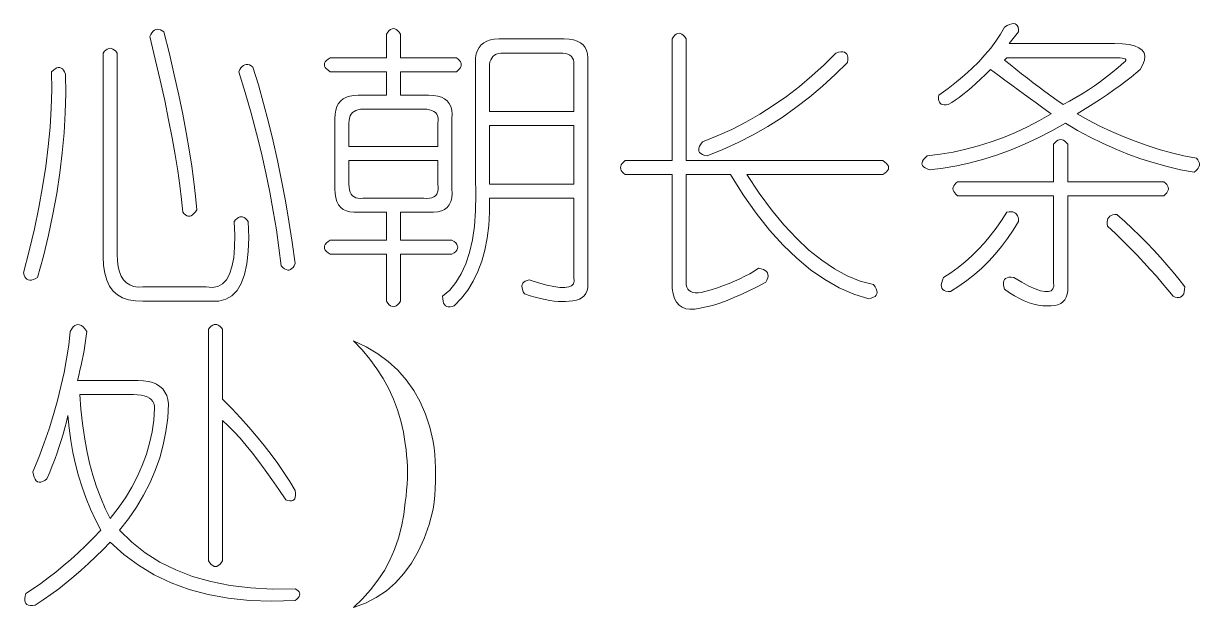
# Model space of a CAD drawing. Extents: x 0 to 297, y 0 to 210.
# Drawn here: x 236.45 to 256.54, y 29.98 to 39.96 of the extents above; entities that cross this region are included whole.
import ezdxf

# ---------------------------------------------------------------- set-up
doc = ezdxf.new("R2010")
doc.units = 0

msp = doc.modelspace()

# ---------------------------------------------------------------- linework, layer by layer
at = {"color": 255, "lineweight": 13}
for points in [[(238.846, 39.815), (238.938, 39.439), (239.022, 39.079), (239.098, 38.735), (239.166, 38.407), (239.226, 38.095), (239.278, 37.799), (239.322, 37.519), (239.358, 37.255), (239.386, 37.007), (239.406, 36.775), (239.382, 36.739), (239.358, 36.71), (239.334, 36.688), (239.31, 36.673), (239.286, 36.665), (239.262, 36.665), (239.238, 36.672), (239.214, 36.686), (239.19, 36.707), (239.166, 36.735), (239.146, 36.952), (239.118, 37.188), (239.082, 37.442), (239.038, 37.714), (238.986, 38.005), (238.926, 38.314), (238.858, 38.642), (238.782, 38.988), (238.698, 39.352), (238.606, 39.735), (238.623, 39.772), (238.641, 39.802), (238.661, 39.826), (238.683, 39.844), (238.706, 39.855), (238.731, 39.86), (238.757, 39.858), (238.785, 39.85), (238.815, 39.836)], [(241.766, 38.335), (241.77, 38.411), (241.782, 38.479), (241.802, 38.539), (241.83, 38.591), (241.866, 38.635), (241.91, 38.671), (241.962, 38.699), (242.022, 38.719), (242.09, 38.731), (242.166, 38.735), (242.646, 38.735), (242.646, 39.135), (241.686, 39.135), (241.65, 39.159), (241.622, 39.183), (241.602, 39.207), (241.59, 39.231), (241.586, 39.255), (241.59, 39.279), (241.602, 39.303), (241.622, 39.327), (241.65, 39.351), (241.686, 39.375), (242.646, 39.375), (242.646, 39.775), (242.67, 39.811), (242.694, 39.839), (242.718, 39.859), (242.742, 39.871), (242.766, 39.875), (242.79, 39.871), (242.814, 39.859), (242.838, 39.839), (242.862, 39.811), (242.886, 39.775), (242.886, 39.375), (243.846, 39.375), (243.875, 39.351), (243.897, 39.327), (243.913, 39.303), (243.923, 39.279), (243.926, 39.255), (243.923, 39.231), (243.913, 39.207), (243.897, 39.183), (243.875, 39.159), (243.846, 39.135), (242.886, 39.135), (242.886, 38.735), (243.366, 38.735), (243.449, 38.731), (243.523, 38.719), (243.587, 38.699), (243.641, 38.671), (243.686, 38.635), (243.721, 38.591), (243.747, 38.539), (243.763, 38.479), (243.769, 38.411), (243.766, 38.335), (243.766, 37.135), (243.769, 37.052), (243.763, 36.978), (243.747, 36.914), (243.721, 36.86), (243.686, 36.815), (243.641, 36.78), (243.587, 36.754), (243.523, 36.738), (243.449, 36.732), (243.366, 36.735), (242.886, 36.735), (242.886, 36.255), (243.766, 36.255), (243.802, 36.231), (243.83, 36.207), (243.85, 36.183), (243.862, 36.159), (243.866, 36.135), (243.862, 36.111), (243.85, 36.087), (243.83, 36.063), (243.802, 36.039), (243.766, 36.015), (242.886, 36.015), (242.886, 35.215), (242.862, 35.179), (242.838, 35.151), (242.814, 35.131), (242.79, 35.119), (242.766, 35.115), (242.742, 35.119), (242.718, 35.131), (242.694, 35.151), (242.67, 35.179), (242.646, 35.215), (242.646, 36.015), (241.686, 36.015), (241.65, 36.039), (241.622, 36.063), (241.602, 36.087), (241.59, 36.111), (241.586, 36.135), (241.59, 36.159), (241.602, 36.183), (241.622, 36.207), (241.65, 36.231), (241.686, 36.255), (242.646, 36.255), (242.646, 36.735), (242.166, 36.735), (242.09, 36.732), (242.022, 36.738), (241.962, 36.754), (241.91, 36.78), (241.866, 36.815), (241.83, 36.86), (241.802, 36.914), (241.782, 36.978), (241.77, 37.052), (241.766, 37.135)], [(247.766, 39.695), (247.766, 37.615), (251.126, 37.615), (251.162, 37.591), (251.19, 37.567), (251.21, 37.543), (251.222, 37.519), (251.226, 37.495), (251.222, 37.471), (251.21, 37.447), (251.19, 37.423), (251.162, 37.399), (251.126, 37.375), (248.806, 37.375), (249.015, 37.061), (249.225, 36.775), (249.437, 36.517), (249.651, 36.287), (249.866, 36.085), (250.083, 35.911), (250.301, 35.765), (250.521, 35.647), (250.743, 35.557), (250.966, 35.495), (250.994, 35.457), (251.014, 35.422), (251.026, 35.39), (251.03, 35.361), (251.026, 35.335), (251.014, 35.313), (250.994, 35.294), (250.966, 35.278), (250.93, 35.265), (250.886, 35.255), (250.632, 35.334), (250.382, 35.442), (250.136, 35.58), (249.894, 35.748), (249.656, 35.945), (249.422, 36.172), (249.192, 36.428), (248.966, 36.714), (248.744, 37.03), (248.526, 37.375), (247.766, 37.375), (247.766, 35.535), (247.769, 35.49), (247.779, 35.452), (247.795, 35.42), (247.817, 35.394), (247.846, 35.375), (247.881, 35.362), (247.923, 35.356), (247.971, 35.356), (248.025, 35.362), (248.086, 35.375), (248.196, 35.408), (248.302, 35.442), (248.404, 35.478), (248.502, 35.516), (248.596, 35.555), (248.686, 35.596), (248.772, 35.638), (248.854, 35.682), (248.932, 35.728), (249.006, 35.775), (249.051, 35.766), (249.088, 35.753), (249.118, 35.737), (249.141, 35.718), (249.156, 35.695), (249.165, 35.67), (249.166, 35.641), (249.16, 35.609), (249.147, 35.574), (249.126, 35.535), (248.978, 35.459), (248.838, 35.39), (248.706, 35.328), (248.582, 35.273), (248.466, 35.225), (248.358, 35.185), (248.258, 35.152), (248.166, 35.126), (248.082, 35.107), (248.006, 35.095), (247.915, 35.078), (247.833, 35.074), (247.761, 35.084), (247.699, 35.108), (247.646, 35.145), (247.603, 35.196), (247.569, 35.26), (247.545, 35.338), (247.531, 35.43), (247.526, 35.535), (247.526, 37.375), (246.726, 37.375), (246.697, 37.399), (246.675, 37.423), (246.659, 37.447), (246.649, 37.471), (246.646, 37.495), (246.649, 37.519), (246.659, 37.543), (246.675, 37.567), (246.697, 37.591), (246.726, 37.615), (247.526, 37.615), (247.526, 39.695), (247.55, 39.731), (247.574, 39.759), (247.598, 39.779), (247.622, 39.791), (247.646, 39.795), (247.67, 39.791), (247.694, 39.779), (247.718, 39.759), (247.742, 39.731)], [(253.286, 39.615), (255.086, 39.615), (255.22, 39.611), (255.334, 39.598), (255.428, 39.576), (255.502, 39.545), (255.556, 39.505), (255.59, 39.457), (255.604, 39.4), (255.598, 39.334), (255.572, 39.259), (255.526, 39.175), (255.451, 39.11), (255.368, 39.042), (255.278, 38.972), (255.181, 38.9), (255.076, 38.825), (254.965, 38.748), (254.846, 38.668), (254.72, 38.586), (254.587, 38.502), (254.446, 38.415), (254.639, 38.307), (254.835, 38.206), (255.033, 38.112), (255.233, 38.025), (255.436, 37.945), (255.641, 37.873), (255.849, 37.808), (256.059, 37.75), (256.271, 37.699), (256.486, 37.655), (256.507, 37.631), (256.523, 37.607), (256.533, 37.583), (256.537, 37.559), (256.536, 37.535), (256.529, 37.511), (256.517, 37.487), (256.499, 37.463), (256.475, 37.439), (256.446, 37.415), (256.215, 37.46), (255.987, 37.513), (255.761, 37.575), (255.537, 37.646), (255.316, 37.725), (255.097, 37.814), (254.881, 37.911), (254.667, 38.017), (254.455, 38.132), (254.246, 38.255), (254.014, 38.125), (253.782, 38.006), (253.55, 37.898), (253.318, 37.801), (253.086, 37.715), (252.854, 37.641), (252.622, 37.578), (252.39, 37.526), (252.158, 37.485), (251.926, 37.455), (251.883, 37.472), (251.848, 37.49), (251.822, 37.51), (251.805, 37.532), (251.796, 37.555), (251.797, 37.58), (251.806, 37.606), (251.824, 37.634), (251.851, 37.664), (251.886, 37.695), (252.109, 37.724), (252.329, 37.762), (252.547, 37.81), (252.763, 37.868), (252.976, 37.935), (253.187, 38.012), (253.395, 38.098), (253.601, 38.194), (253.805, 38.3), (254.006, 38.415), (253.924, 38.473), (253.837, 38.535), (253.745, 38.601), (253.648, 38.671), (253.546, 38.745), (253.44, 38.823), (253.329, 38.905), (253.213, 38.991), (253.092, 39.081), (252.966, 39.175), (252.88, 39.09), (252.797, 39.01), (252.717, 38.936), (252.64, 38.868), (252.566, 38.805), (252.496, 38.748), (252.429, 38.696), (252.365, 38.65), (252.304, 38.61), (252.246, 38.575), (252.209, 38.57), (252.176, 38.569), (252.148, 38.573), (252.125, 38.582), (252.106, 38.595), (252.093, 38.614), (252.084, 38.637), (252.08, 38.665), (252.081, 38.698), (252.086, 38.735), (252.241, 38.848), (252.387, 38.961), (252.523, 39.075), (252.649, 39.19), (252.766, 39.305), (252.873, 39.422), (252.971, 39.539), (253.059, 39.657), (253.137, 39.776), (253.206, 39.895), (253.252, 39.923), (253.293, 39.943), (253.329, 39.955), (253.36, 39.959), (253.386, 39.955), (253.408, 39.943), (253.425, 39.923), (253.437, 39.895), (253.444, 39.859), (253.446, 39.815)], [(244.566, 39.695), (245.686, 39.695), (245.769, 39.691), (245.843, 39.679), (245.907, 39.659), (245.961, 39.631), (246.006, 39.595), (246.041, 39.551), (246.067, 39.499), (246.083, 39.439), (246.089, 39.371), (246.086, 39.295), (246.086, 35.575), (246.09, 35.507), (246.086, 35.446), (246.074, 35.392), (246.054, 35.345), (246.026, 35.305), (245.99, 35.273), (245.946, 35.248), (245.894, 35.23), (245.834, 35.219), (245.766, 35.215), (245.708, 35.209), (245.646, 35.207), (245.58, 35.209), (245.51, 35.215), (245.436, 35.225), (245.358, 35.239), (245.276, 35.257), (245.19, 35.279), (245.1, 35.305), (245.006, 35.335), (244.985, 35.374), (244.971, 35.409), (244.963, 35.441), (244.961, 35.47), (244.966, 35.495), (244.977, 35.518), (244.995, 35.537), (245.019, 35.553), (245.049, 35.566), (245.086, 35.575), (245.245, 35.525), (245.385, 35.487), (245.507, 35.461), (245.611, 35.447), (245.696, 35.445), (245.763, 35.455), (245.811, 35.477), (245.841, 35.511), (245.853, 35.557), (245.846, 35.615), (245.846, 36.975), (244.406, 36.975), (244.407, 36.734), (244.395, 36.505), (244.369, 36.289), (244.329, 36.086), (244.276, 35.895), (244.209, 35.718), (244.129, 35.553), (244.035, 35.401), (243.927, 35.262), (243.806, 35.135), (243.768, 35.122), (243.734, 35.116), (243.704, 35.116), (243.678, 35.122), (243.656, 35.135), (243.638, 35.154), (243.624, 35.18), (243.614, 35.212), (243.608, 35.25), (243.606, 35.295), (243.727, 35.402), (243.833, 35.53), (243.925, 35.68), (244.003, 35.852), (244.066, 36.045), (244.115, 36.26), (244.149, 36.496), (244.169, 36.754), (244.175, 37.034), (244.166, 37.335), (244.166, 39.295), (244.17, 39.371), (244.182, 39.439), (244.202, 39.499), (244.23, 39.551), (244.266, 39.595), (244.31, 39.631), (244.362, 39.659), (244.422, 39.679), (244.49, 39.691)], [(238.046, 39.455), (238.046, 36.015), (238.051, 35.902), (238.064, 35.801), (238.086, 35.713), (238.117, 35.638), (238.156, 35.575), (238.205, 35.526), (238.262, 35.489), (238.328, 35.465), (238.403, 35.454), (238.486, 35.455), (239.566, 35.455), (239.672, 35.445), (239.765, 35.462), (239.845, 35.506), (239.912, 35.577), (239.966, 35.675), (240.008, 35.801), (240.037, 35.954), (240.053, 36.134), (240.056, 36.341), (240.046, 36.575), (240.07, 36.604), (240.094, 36.626), (240.118, 36.642), (240.142, 36.652), (240.166, 36.655), (240.19, 36.652), (240.214, 36.642), (240.238, 36.626), (240.262, 36.604), (240.286, 36.575), (240.294, 36.302), (240.286, 36.06), (240.262, 35.848), (240.222, 35.666), (240.166, 35.515), (240.094, 35.394), (240.006, 35.304), (239.902, 35.244), (239.782, 35.214), (239.646, 35.215), (238.486, 35.215), (238.357, 35.216), (238.241, 35.233), (238.139, 35.267), (238.051, 35.318), (237.976, 35.385), (237.915, 35.47), (237.867, 35.571), (237.833, 35.689), (237.813, 35.824), (237.806, 35.975), (237.806, 39.455), (237.83, 39.484), (237.854, 39.506), (237.878, 39.522), (237.902, 39.532), (237.926, 39.535), (237.95, 39.532), (237.974, 39.522), (237.998, 39.506), (238.022, 39.484)], [(245.606, 39.455), (244.646, 39.455), (244.601, 39.453), (244.56, 39.446), (244.524, 39.434), (244.493, 39.417), (244.466, 39.395), (244.445, 39.369), (244.428, 39.338), (244.416, 39.302), (244.409, 39.261), (244.406, 39.215), (244.406, 38.455), (245.846, 38.455), (245.846, 39.215), (245.851, 39.261), (245.849, 39.302), (245.841, 39.338), (245.827, 39.369), (245.806, 39.395), (245.779, 39.417), (245.745, 39.434), (245.705, 39.446), (245.659, 39.453)], [(250.326, 39.455), (250.371, 39.468), (250.411, 39.474), (250.445, 39.474), (250.473, 39.468), (250.496, 39.455), (250.513, 39.436), (250.525, 39.41), (250.531, 39.378), (250.531, 39.34), (250.526, 39.295), (250.315, 39.085), (250.097, 38.886), (249.873, 38.698), (249.643, 38.521), (249.406, 38.355), (249.163, 38.201), (248.913, 38.058), (248.657, 37.926), (248.395, 37.805), (248.126, 37.695), (248.082, 37.705), (248.046, 37.718), (248.018, 37.734), (247.998, 37.753), (247.986, 37.775), (247.982, 37.801), (247.986, 37.83), (247.998, 37.862), (248.018, 37.897), (248.046, 37.935), (248.299, 38.037), (248.547, 38.15), (248.789, 38.274), (249.025, 38.409), (249.256, 38.555), (249.481, 38.713), (249.701, 38.882), (249.915, 39.062), (250.123, 39.253)], [(237.166, 39.095), (237.169, 38.765), (237.16, 38.431), (237.14, 38.093), (237.109, 37.751), (237.066, 37.405), (237.013, 37.055), (236.948, 36.701), (236.872, 36.343), (236.785, 35.981), (236.686, 35.615), (236.648, 35.594), (236.613, 35.58), (236.581, 35.572), (236.552, 35.57), (236.526, 35.575), (236.504, 35.586), (236.485, 35.604), (236.469, 35.628), (236.456, 35.658), (236.446, 35.695), (236.545, 36.075), (236.632, 36.447), (236.708, 36.811), (236.773, 37.167), (236.826, 37.515), (236.869, 37.855), (236.9, 38.187), (236.92, 38.511), (236.929, 38.827), (236.926, 39.135), (236.957, 39.164), (236.987, 39.185), (237.015, 39.199), (237.041, 39.206), (237.066, 39.205), (237.089, 39.198), (237.111, 39.183), (237.131, 39.161), (237.149, 39.132)], [(240.366, 39.215), (240.46, 38.908), (240.549, 38.594), (240.633, 38.274), (240.712, 37.948), (240.786, 37.615), (240.856, 37.276), (240.921, 36.93), (240.981, 36.578), (241.036, 36.22), (241.086, 35.855), (241.069, 35.819), (241.051, 35.79), (241.031, 35.768), (241.009, 35.753), (240.986, 35.745), (240.961, 35.745), (240.935, 35.752), (240.907, 35.766), (240.877, 35.787), (240.846, 35.815), (240.81, 36.122), (240.766, 36.434), (240.714, 36.752), (240.654, 37.076), (240.586, 37.405), (240.51, 37.74), (240.426, 38.08), (240.334, 38.426), (240.234, 38.778), (240.126, 39.135), (240.143, 39.172), (240.161, 39.202), (240.181, 39.226), (240.203, 39.244), (240.226, 39.255), (240.251, 39.26), (240.277, 39.258), (240.305, 39.25), (240.335, 39.236)], [(255.086, 39.375), (253.246, 39.375), (253.206, 39.335), (253.303, 39.256), (253.4, 39.177), (253.498, 39.099), (253.597, 39.022), (253.696, 38.945), (253.797, 38.87), (253.898, 38.795), (254, 38.721), (254.103, 38.648), (254.206, 38.575), (254.317, 38.633), (254.427, 38.694), (254.535, 38.758), (254.641, 38.825), (254.746, 38.895), (254.849, 38.969), (254.951, 39.046), (255.051, 39.126), (255.149, 39.209), (255.246, 39.295), (255.266, 39.31), (255.278, 39.324), (255.282, 39.336), (255.278, 39.346), (255.266, 39.355), (255.246, 39.362), (255.218, 39.368), (255.182, 39.372), (255.138, 39.374)], [(243.286, 38.495), (242.246, 38.495), (242.201, 38.493), (242.16, 38.486), (242.124, 38.474), (242.093, 38.457), (242.066, 38.435), (242.045, 38.409), (242.028, 38.378), (242.016, 38.342), (242.009, 38.301), (242.006, 38.255), (242.006, 37.855), (243.526, 37.855), (243.526, 38.255), (243.531, 38.301), (243.529, 38.342), (243.521, 38.378), (243.507, 38.409), (243.486, 38.435), (243.459, 38.457), (243.425, 38.474), (243.385, 38.486), (243.339, 38.493)], [(245.846, 38.215), (244.406, 38.215), (244.406, 37.215), (245.846, 37.215)], [(254.046, 37.895), (254.07, 37.924), (254.094, 37.946), (254.118, 37.962), (254.142, 37.972), (254.166, 37.975), (254.19, 37.972), (254.214, 37.962), (254.238, 37.946), (254.262, 37.924), (254.286, 37.895), (254.286, 37.255), (255.926, 37.255), (255.955, 37.231), (255.977, 37.207), (255.993, 37.183), (256.003, 37.159), (256.006, 37.135), (256.003, 37.111), (255.993, 37.087), (255.977, 37.063), (255.955, 37.039), (255.926, 37.015), (254.286, 37.015), (254.286, 35.535), (254.291, 35.459), (254.288, 35.391), (254.278, 35.331), (254.261, 35.279), (254.236, 35.235), (254.205, 35.199), (254.166, 35.171), (254.12, 35.151), (254.067, 35.139), (254.006, 35.135), (253.933, 35.131), (253.859, 35.134), (253.783, 35.144), (253.705, 35.161), (253.626, 35.185), (253.545, 35.217), (253.463, 35.256), (253.379, 35.302), (253.293, 35.355), (253.206, 35.415), (253.193, 35.46), (253.187, 35.5), (253.187, 35.534), (253.193, 35.562), (253.206, 35.585), (253.225, 35.602), (253.251, 35.614), (253.283, 35.62), (253.321, 35.62), (253.366, 35.615), (253.503, 35.535), (253.624, 35.471), (253.73, 35.423), (253.821, 35.391), (253.896, 35.375), (253.957, 35.375), (254.002, 35.391), (254.032, 35.423), (254.047, 35.471), (254.046, 35.535), (254.046, 37.015), (252.406, 37.015), (252.377, 37.039), (252.355, 37.063), (252.339, 37.087), (252.329, 37.111), (252.326, 37.135), (252.329, 37.159), (252.339, 37.183), (252.355, 37.207), (252.377, 37.231), (252.406, 37.255), (254.046, 37.255)], [(243.526, 37.615), (242.006, 37.615), (242.006, 37.215), (242.009, 37.162), (242.016, 37.116), (242.028, 37.076), (242.045, 37.042), (242.066, 37.015), (242.093, 36.994), (242.124, 36.98), (242.16, 36.972), (242.201, 36.97), (242.246, 36.975), (243.286, 36.975), (243.339, 36.97), (243.385, 36.972), (243.425, 36.98), (243.459, 36.994), (243.486, 37.015), (243.507, 37.042), (243.521, 37.076), (243.529, 37.116), (243.531, 37.162), (243.526, 37.215)], [(253.246, 36.735), (253.284, 36.741), (253.318, 36.742), (253.348, 36.738), (253.374, 36.729), (253.396, 36.715), (253.414, 36.697), (253.428, 36.674), (253.438, 36.646), (253.444, 36.613), (253.446, 36.575), (253.355, 36.426), (253.259, 36.284), (253.157, 36.148), (253.049, 36.018), (252.936, 35.895), (252.817, 35.778), (252.693, 35.668), (252.563, 35.564), (252.427, 35.466), (252.286, 35.375), (252.242, 35.378), (252.205, 35.385), (252.175, 35.397), (252.152, 35.414), (252.136, 35.435), (252.128, 35.462), (252.127, 35.493), (252.133, 35.529), (252.146, 35.57), (252.166, 35.615), (252.292, 35.698), (252.414, 35.788), (252.532, 35.884), (252.646, 35.986), (252.756, 36.095), (252.862, 36.21), (252.964, 36.332), (253.062, 36.46), (253.156, 36.594)], [(254.966, 36.495), (254.961, 36.533), (254.96, 36.567), (254.964, 36.597), (254.973, 36.623), (254.986, 36.645), (255.005, 36.663), (255.028, 36.677), (255.056, 36.687), (255.089, 36.693), (255.126, 36.695), (255.26, 36.575), (255.39, 36.454), (255.516, 36.332), (255.638, 36.209), (255.756, 36.085), (255.87, 35.961), (255.98, 35.836), (256.086, 35.71), (256.188, 35.583), (256.286, 35.455), (256.284, 35.41), (256.278, 35.372), (256.268, 35.34), (256.254, 35.314), (256.236, 35.295), (256.214, 35.282), (256.188, 35.276), (256.158, 35.276), (256.124, 35.282), (256.086, 35.295), (255.996, 35.408), (255.901, 35.522), (255.801, 35.638), (255.696, 35.756), (255.586, 35.875), (255.472, 35.996), (255.353, 36.118), (255.229, 36.242), (255.1, 36.368)], [(237.246, 34.695), (237.271, 34.738), (237.296, 34.772), (237.322, 34.796), (237.349, 34.81), (237.376, 34.815), (237.405, 34.81), (237.434, 34.796), (237.464, 34.772), (237.495, 34.738), (237.526, 34.695), (237.517, 34.615), (237.507, 34.534), (237.495, 34.452), (237.481, 34.369), (237.466, 34.285), (237.449, 34.201), (237.431, 34.116), (237.411, 34.03), (237.389, 33.943), (237.366, 33.855), (238.406, 33.855), (238.498, 33.851), (238.581, 33.839), (238.655, 33.819), (238.72, 33.791), (238.776, 33.755), (238.824, 33.711), (238.863, 33.659), (238.893, 33.599), (238.914, 33.531), (238.926, 33.455), (238.911, 33.218), (238.88, 32.985), (238.834, 32.757), (238.773, 32.534), (238.696, 32.315), (238.605, 32.102), (238.498, 31.893), (238.376, 31.689), (238.239, 31.49), (238.086, 31.295), (238.296, 31.091), (238.526, 30.91), (238.776, 30.752), (239.046, 30.617), (239.336, 30.505), (239.646, 30.417), (239.976, 30.352), (240.326, 30.31), (240.696, 30.291), (241.086, 30.295), (241.115, 30.279), (241.137, 30.262), (241.153, 30.244), (241.163, 30.225), (241.166, 30.205), (241.163, 30.185), (241.153, 30.164), (241.137, 30.142), (241.115, 30.119), (241.086, 30.095), (240.687, 30.084), (240.307, 30.097), (239.945, 30.135), (239.601, 30.198), (239.276, 30.285), (238.969, 30.398), (238.681, 30.535), (238.411, 30.697), (238.159, 30.884), (237.926, 31.095), (237.805, 30.969), (237.683, 30.847), (237.559, 30.729), (237.433, 30.615), (237.306, 30.505), (237.177, 30.399), (237.047, 30.297), (236.915, 30.199), (236.781, 30.105), (236.646, 30.015), (236.601, 30.01), (236.563, 30.01), (236.531, 30.016), (236.505, 30.028), (236.486, 30.045), (236.473, 30.068), (236.467, 30.096), (236.467, 30.13), (236.473, 30.17), (236.486, 30.215), (236.614, 30.298), (236.742, 30.386), (236.87, 30.48), (236.998, 30.58), (237.126, 30.685), (237.254, 30.796), (237.382, 30.912), (237.51, 31.034), (237.638, 31.162), (237.766, 31.295), (237.674, 31.473), (237.59, 31.655), (237.514, 31.841), (237.446, 32.031), (237.386, 32.225), (237.334, 32.423), (237.29, 32.625), (237.254, 32.831), (237.226, 33.041), (237.206, 33.255), (237.181, 33.151), (237.153, 33.046), (237.123, 32.94), (237.091, 32.833), (237.056, 32.725), (237.019, 32.617), (236.979, 32.508), (236.937, 32.398), (236.893, 32.287), (236.846, 32.175), (236.808, 32.148), (236.773, 32.129), (236.741, 32.119), (236.712, 32.118), (236.686, 32.125), (236.664, 32.142), (236.645, 32.167), (236.629, 32.201), (236.616, 32.244), (236.606, 32.295), (236.706, 32.542), (236.798, 32.788), (236.882, 33.032), (236.958, 33.274), (237.026, 33.515), (237.086, 33.754), (237.138, 33.992), (237.182, 34.228), (237.218, 34.462)], [(239.846, 34.735), (239.846, 33.535), (240.003, 33.376), (240.152, 33.217), (240.294, 33.059), (240.429, 32.902), (240.556, 32.745), (240.677, 32.59), (240.79, 32.435), (240.896, 32.281), (240.995, 32.128), (241.086, 31.975), (241.092, 31.93), (241.093, 31.892), (241.089, 31.86), (241.08, 31.834), (241.066, 31.815), (241.048, 31.802), (241.025, 31.796), (240.997, 31.796), (240.964, 31.802), (240.926, 31.815), (240.807, 31.994), (240.691, 32.164), (240.577, 32.324), (240.465, 32.474), (240.356, 32.615), (240.249, 32.746), (240.145, 32.868), (240.043, 32.98), (239.943, 33.082), (239.846, 33.175), (239.846, 30.775), (239.822, 30.739), (239.798, 30.711), (239.774, 30.691), (239.75, 30.679), (239.726, 30.675), (239.702, 30.679), (239.678, 30.691), (239.654, 30.711), (239.63, 30.739), (239.606, 30.775), (239.606, 34.735), (239.63, 34.764), (239.654, 34.786), (239.678, 34.802), (239.702, 34.812), (239.726, 34.815), (239.75, 34.812), (239.774, 34.802), (239.798, 34.786), (239.822, 34.764)], [(242.086, 34.535), (242.301, 34.432), (242.499, 34.313), (242.679, 34.179), (242.841, 34.03), (242.986, 33.865), (243.113, 33.686), (243.223, 33.491), (243.315, 33.281), (243.389, 33.056), (243.446, 32.815), (243.461, 32.703), (243.472, 32.59), (243.48, 32.476), (243.485, 32.361), (243.486, 32.245), (243.485, 32.129), (243.48, 32.012), (243.472, 31.894), (243.461, 31.775), (243.446, 31.655), (243.375, 31.394), (243.289, 31.153), (243.189, 30.933), (243.075, 30.734), (242.946, 30.555), (242.803, 30.398), (242.645, 30.261), (242.473, 30.145), (242.287, 30.05), (242.086, 29.975), (242.239, 30.123), (242.377, 30.278), (242.501, 30.44), (242.611, 30.609), (242.706, 30.785), (242.787, 30.969), (242.853, 31.16), (242.905, 31.358), (242.943, 31.563), (242.966, 31.775), (242.981, 31.879), (242.992, 31.982), (243, 32.084), (243.005, 32.185), (243.006, 32.285), (243.005, 32.385), (243, 32.484), (242.992, 32.582), (242.981, 32.679), (242.966, 32.775), (242.936, 32.973), (242.893, 33.166), (242.837, 33.354), (242.768, 33.537), (242.686, 33.715), (242.592, 33.889), (242.485, 34.058), (242.365, 34.222), (242.232, 34.381)], [(238.686, 33.375), (238.683, 33.421), (238.672, 33.462), (238.654, 33.498), (238.629, 33.529), (238.596, 33.555), (238.557, 33.577), (238.51, 33.594), (238.456, 33.606), (238.395, 33.613), (238.326, 33.615), (237.406, 33.615), (237.426, 33.364), (237.453, 33.121), (237.487, 32.887), (237.528, 32.662), (237.576, 32.445), (237.632, 32.238), (237.695, 32.039), (237.765, 31.849), (237.842, 31.668), (237.926, 31.495), (238.063, 31.672), (238.187, 31.852), (238.297, 32.034), (238.393, 32.218), (238.476, 32.405), (238.545, 32.594), (238.601, 32.786), (238.643, 32.98), (238.671, 33.176)]]:
    msp.add_lwpolyline(points, close=True, dxfattribs=at)

doc.saveas('drawing.dxf')
